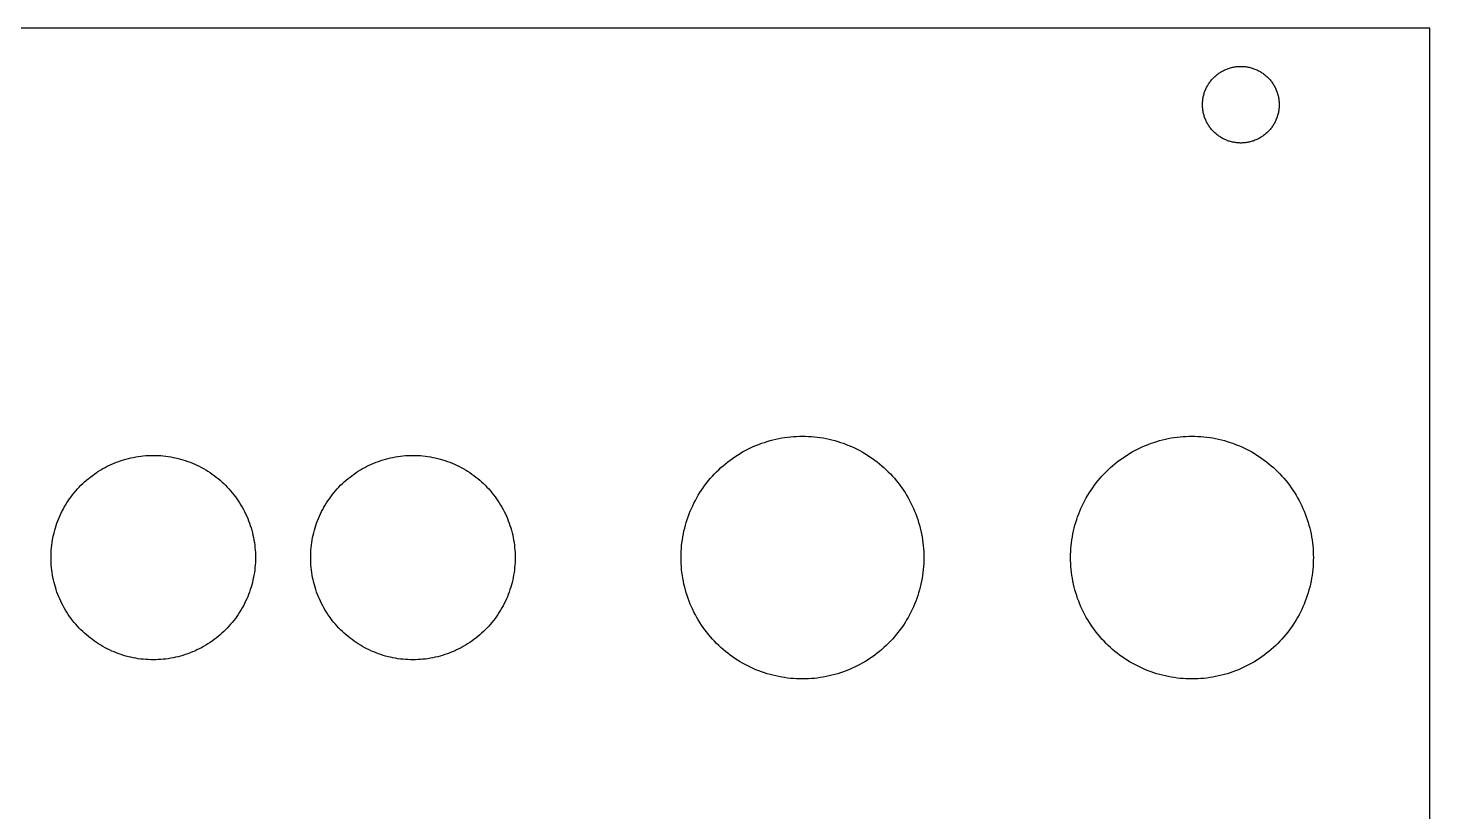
# Model space of a CAD drawing. Extents: x 8 to 190, y 0 to 129.
# Drawn here: x 135.6 to 190.5, y 98.1 to 128.8 of the extents above; entities that cross this region are included whole.
import ezdxf

# ---------------------------------------------------------------- set-up
doc = ezdxf.new("R2010")
doc.units = 0

msp = doc.modelspace()

# ---------------------------------------------------------------- linework, layer by layer
at = {"color": 34, "true_color": 0x008000}
for points in [[(7.93115, 0.254, 0), (190.471044, 0.254, 0), (190.471044, 128.754124, 0), (7.93115, 128.754124, 0), (7.93115, 0.254, 0)], [(181.571138, 125.753876, 0), (181.571646, 125.792738, 0), (181.57317, 125.831854, 0), (181.57571, 125.870716, 0), (181.579266, 125.909324, 0), (181.583838, 125.948186, 0), (181.589426, 125.98654, 0), (181.595776, 126.024894, 0), (181.603396, 126.063248, 0), (181.612032, 126.101348, 0), (181.62143, 126.13894, 0), (181.631844, 126.176532, 0), (181.643274, 126.213616, 0), (181.65572, 126.2507, 0), (181.669182, 126.287276, 0), (181.683406, 126.323344, 0), (181.698646, 126.359158, 0), (181.714902, 126.394718, 0), (181.73192, 126.42977, 0), (181.749954, 126.464314, 0), (181.769004, 126.49835, 0), (181.788562, 126.531878, 0), (181.80939, 126.564898, 0), (181.830726, 126.59741, 0), (181.853078, 126.629414, 0), (181.876192, 126.660656, 0), (181.900068, 126.69139, 0), (181.92496, 126.721362, 0), (181.95036, 126.750826, 0), (181.976776, 126.779528, 0), (182.0037, 126.807722, 0), (182.031386, 126.835154, 0), (182.059834, 126.861824, 0), (182.08879, 126.887478, 0), (182.118762, 126.912624, 0), (182.148988, 126.937008, 0), (182.179976, 126.96063, 0), (182.211726, 126.983236, 0), (182.243984, 127.005334, 0), (182.27675, 127.026162, 0), (182.310024, 127.046482, 0), (182.343806, 127.065786, 0), (182.378096, 127.084328, 0), (182.412894, 127.101854, 0), (182.4482, 127.118364, 0), (182.48376, 127.134112, 0), (182.519828, 127.148844, 0), (182.55615, 127.162814, 0), (182.59298, 127.175768, 0), (182.630064, 127.187706, 0), (182.667402, 127.198628, 0), (182.704994, 127.208534, 0), (182.74284, 127.217678, 0), (182.78094, 127.225552, 0), (182.819294, 127.232664, 0), (182.857648, 127.23876, 0), (182.89651, 127.24384, 0), (182.935118, 127.247904, 0), (182.97398, 127.250952, 0), (183.012842, 127.252984, 0), (183.051704, 127.254, 0), (183.09082, 127.254, 0), (183.129682, 127.252984, 0), (183.168544, 127.250952, 0), (183.207406, 127.247904, 0), (183.246014, 127.24384, 0), (183.284876, 127.23876, 0), (183.32323, 127.232664, 0), (183.361584, 127.225552, 0), (183.399684, 127.217678, 0), (183.43753, 127.208534, 0), (183.475122, 127.198628, 0), (183.51246, 127.187706, 0), (183.549544, 127.175768, 0), (183.586374, 127.162814, 0), (183.622696, 127.148844, 0), (183.658764, 127.134112, 0), (183.694324, 127.118364, 0), (183.72963, 127.101854, 0), (183.764428, 127.084328, 0), (183.798718, 127.065786, 0), (183.8325, 127.046482, 0), (183.865774, 127.026162, 0), (183.89854, 127.005334, 0), (183.930798, 126.983236, 0), (183.962548, 126.96063, 0), (183.993536, 126.937008, 0), (184.023762, 126.912624, 0), (184.053734, 126.887478, 0), (184.08269, 126.861824, 0), (184.111138, 126.835154, 0), (184.138824, 126.807722, 0), (184.165748, 126.779528, 0), (184.192164, 126.750826, 0), (184.217564, 126.721362, 0), (184.242456, 126.69139, 0), (184.266332, 126.660656, 0), (184.289446, 126.629414, 0), (184.311798, 126.59741, 0), (184.333134, 126.564898, 0), (184.353962, 126.531878, 0), (184.37352, 126.49835, 0), (184.39257, 126.464314, 0), (184.410604, 126.42977, 0), (184.427622, 126.394718, 0), (184.443878, 126.359158, 0), (184.459118, 126.323344, 0), (184.473342, 126.287276, 0), (184.486804, 126.2507, 0), (184.49925, 126.213616, 0), (184.51068, 126.176532, 0), (184.521094, 126.13894, 0), (184.530492, 126.101348, 0), (184.539128, 126.063248, 0), (184.546748, 126.024894, 0), (184.553098, 125.98654, 0), (184.558686, 125.948186, 0), (184.563258, 125.909324, 0), (184.566814, 125.870716, 0), (184.569354, 125.831854, 0), (184.570878, 125.792738, 0), (184.571386, 125.753876, 0), (184.570878, 125.715014, 0), (184.569354, 125.675898, 0), (184.566814, 125.637036, 0), (184.563258, 125.598428, 0), (184.558686, 125.559566, 0), (184.553098, 125.521212, 0), (184.546748, 125.482858, 0), (184.539128, 125.444504, 0), (184.530492, 125.406404, 0), (184.521094, 125.368812, 0), (184.51068, 125.33122, 0), (184.49925, 125.294136, 0), (184.486804, 125.257052, 0), (184.473342, 125.220476, 0), (184.459118, 125.184408, 0), (184.443878, 125.148594, 0), (184.427622, 125.113034, 0), (184.410604, 125.077982, 0), (184.39257, 125.043438, 0), (184.37352, 125.009402, 0), (184.353962, 124.975874, 0), (184.333134, 124.942854, 0), (184.311798, 124.910342, 0), (184.289446, 124.878338, 0), (184.266332, 124.847096, 0), (184.242456, 124.816362, 0), (184.217564, 124.78639, 0), (184.192164, 124.756926, 0), (184.165748, 124.728224, 0), (184.138824, 124.70003, 0), (184.111138, 124.672598, 0), (184.08269, 124.645928, 0), (184.053734, 124.620274, 0), (184.023762, 124.595128, 0), (183.993536, 124.570744, 0), (183.962548, 124.547122, 0), (183.930798, 124.524516, 0), (183.89854, 124.502418, 0), (183.865774, 124.48159, 0), (183.8325, 124.46127, 0), (183.798718, 124.441966, 0), (183.764428, 124.423424, 0), (183.72963, 124.405898, 0), (183.694324, 124.389388, 0), (183.658764, 124.37364, 0), (183.622696, 124.358908, 0), (183.586374, 124.344938, 0), (183.549544, 124.331984, 0), (183.51246, 124.320046, 0), (183.475122, 124.309124, 0), (183.43753, 124.299218, 0), (183.399684, 124.290074, 0), (183.361584, 124.2822, 0), (183.32323, 124.275088, 0), (183.284876, 124.268992, 0), (183.246014, 124.263912, 0), (183.207406, 124.259848, 0), (183.168544, 124.2568, 0), (183.129682, 124.254768, 0), (183.09082, 124.253752, 0), (183.051704, 124.253752, 0), (183.012842, 124.254768, 0), (182.97398, 124.2568, 0), (182.935118, 124.259848, 0), (182.89651, 124.263912, 0), (182.857648, 124.268992, 0), (182.819294, 124.275088, 0), (182.78094, 124.2822, 0), (182.74284, 124.290074, 0), (182.704994, 124.299218, 0), (182.667402, 124.309124, 0), (182.630064, 124.320046, 0), (182.59298, 124.331984, 0), (182.55615, 124.344938, 0), (182.519828, 124.358908, 0), (182.48376, 124.37364, 0), (182.4482, 124.389388, 0), (182.412894, 124.405898, 0), (182.378096, 124.423424, 0), (182.343806, 124.441966, 0), (182.310024, 124.46127, 0), (182.27675, 124.48159, 0), (182.243984, 124.502418, 0), (182.211726, 124.524516, 0), (182.179976, 124.547122, 0), (182.148988, 124.570744, 0), (182.118762, 124.595128, 0), (182.08879, 124.620274, 0), (182.059834, 124.645928, 0), (182.031386, 124.672598, 0), (182.0037, 124.70003, 0), (181.976776, 124.728224, 0), (181.95036, 124.756926, 0), (181.92496, 124.78639, 0), (181.900068, 124.816362, 0), (181.876192, 124.847096, 0), (181.853078, 124.878338, 0), (181.830726, 124.910342, 0), (181.80939, 124.942854, 0), (181.788562, 124.975874, 0), (181.769004, 125.009402, 0), (181.749954, 125.043438, 0), (181.73192, 125.077982, 0), (181.714902, 125.113034, 0), (181.698646, 125.148594, 0), (181.683406, 125.184408, 0), (181.669182, 125.220476, 0), (181.65572, 125.257052, 0), (181.643274, 125.294136, 0), (181.631844, 125.33122, 0), (181.62143, 125.368812, 0), (181.612032, 125.406404, 0), (181.603396, 125.444504, 0), (181.595776, 125.482858, 0), (181.589426, 125.521212, 0), (181.583838, 125.559566, 0), (181.579266, 125.598428, 0), (181.57571, 125.637036, 0), (181.57317, 125.675898, 0), (181.571646, 125.715014, 0), (181.571138, 125.753876, 0)], [(161.169096, 108.027978, 0), (161.17062, 108.144564, 0), (161.174938, 108.26115, 0), (161.18205, 108.377482, 0), (161.191956, 108.49356, 0), (161.20491, 108.609384, 0), (161.220404, 108.724954, 0), (161.238946, 108.840016, 0), (161.260282, 108.95457, 0), (161.284412, 109.068616, 0), (161.311336, 109.182154, 0), (161.341054, 109.29493, 0), (161.373566, 109.406944, 0), (161.408872, 109.517942, 0), (161.446718, 109.628178, 0), (161.487358, 109.737398, 0), (161.530792, 109.845856, 0), (161.576512, 109.95279, 0), (161.625026, 110.058962, 0), (161.676334, 110.16361, 0), (161.729928, 110.267242, 0), (161.786316, 110.36935, 0), (161.84499, 110.469934, 0), (161.90595, 110.569248, 0), (161.969704, 110.667038, 0), (162.03549, 110.76305, 0), (162.103816, 110.857538, 0), (162.174428, 110.950248, 0), (162.247326, 111.041434, 0), (162.322256, 111.130588, 0), (162.399472, 111.217964, 0), (162.478974, 111.303308, 0), (162.560254, 111.386874, 0), (162.64382, 111.468154, 0), (162.729164, 111.547656, 0), (162.81654, 111.624872, 0), (162.905694, 111.699802, 0), (162.99688, 111.7727, 0), (163.08959, 111.843312, 0), (163.184078, 111.911638, 0), (163.28009, 111.977424, 0), (163.37788, 112.041178, 0), (163.477194, 112.102138, 0), (163.577778, 112.160812, 0), (163.679886, 112.2172, 0), (163.783518, 112.270794, 0), (163.888166, 112.322102, 0), (163.994338, 112.370616, 0), (164.101272, 112.416336, 0), (164.20973, 112.45977, 0), (164.31895, 112.50041, 0), (164.429186, 112.538256, 0), (164.540184, 112.573562, 0), (164.652198, 112.606074, 0), (164.764974, 112.635792, 0), (164.878512, 112.662716, 0), (164.992558, 112.686846, 0), (165.107112, 112.708182, 0), (165.222174, 112.726724, 0), (165.337744, 112.742218, 0), (165.453568, 112.755172, 0), (165.569646, 112.765078, 0), (165.685978, 112.77219, 0), (165.802564, 112.776508, 0), (165.91915, 112.778032, 0), (166.035736, 112.776508, 0), (166.152322, 112.77219, 0), (166.268654, 112.765078, 0), (166.384732, 112.755172, 0), (166.500556, 112.742218, 0), (166.616126, 112.726724, 0), (166.731188, 112.708182, 0), (166.845742, 112.686846, 0), (166.959788, 112.662716, 0), (167.073326, 112.635792, 0), (167.186102, 112.606074, 0), (167.298116, 112.573562, 0), (167.409114, 112.538256, 0), (167.51935, 112.50041, 0), (167.62857, 112.45977, 0), (167.737028, 112.416336, 0), (167.843962, 112.370616, 0), (167.950134, 112.322102, 0), (168.054782, 112.270794, 0), (168.158414, 112.2172, 0), (168.260522, 112.160812, 0), (168.361106, 112.102138, 0), (168.46042, 112.041178, 0), (168.55821, 111.977424, 0), (168.654222, 111.911638, 0), (168.74871, 111.843312, 0), (168.84142, 111.7727, 0), (168.932606, 111.699802, 0), (169.02176, 111.624872, 0), (169.109136, 111.547656, 0), (169.19448, 111.468154, 0), (169.278046, 111.386874, 0), (169.359326, 111.303308, 0), (169.438828, 111.217964, 0), (169.516044, 111.130588, 0), (169.590974, 111.041434, 0), (169.663872, 110.950248, 0), (169.734484, 110.857538, 0), (169.80281, 110.76305, 0), (169.868596, 110.667038, 0), (169.93235, 110.569248, 0), (169.99331, 110.469934, 0), (170.051984, 110.36935, 0), (170.108372, 110.267242, 0), (170.161966, 110.16361, 0), (170.213274, 110.058962, 0), (170.261788, 109.95279, 0), (170.307508, 109.845856, 0), (170.350942, 109.737398, 0), (170.391582, 109.628178, 0), (170.429428, 109.517942, 0), (170.464734, 109.406944, 0), (170.497246, 109.29493, 0), (170.526964, 109.182154, 0), (170.553888, 109.068616, 0), (170.578018, 108.95457, 0), (170.599354, 108.840016, 0), (170.617896, 108.724954, 0), (170.63339, 108.609384, 0), (170.646344, 108.49356, 0), (170.65625, 108.377482, 0), (170.663362, 108.26115, 0), (170.66768, 108.144564, 0), (170.669204, 108.027978, 0), (170.66768, 107.911392, 0), (170.663362, 107.794806, 0), (170.65625, 107.678474, 0), (170.646344, 107.562396, 0), (170.63339, 107.446572, 0), (170.617896, 107.331002, 0), (170.599354, 107.21594, 0), (170.578018, 107.101386, 0), (170.553888, 106.98734, 0), (170.526964, 106.873802, 0), (170.497246, 106.761026, 0), (170.464734, 106.649012, 0), (170.429428, 106.538014, 0), (170.391582, 106.427778, 0), (170.350942, 106.318558, 0), (170.307508, 106.2101, 0), (170.261788, 106.103166, 0), (170.213274, 105.996994, 0), (170.161966, 105.892346, 0), (170.108372, 105.788714, 0), (170.051984, 105.686606, 0), (169.99331, 105.586022, 0), (169.93235, 105.486708, 0), (169.868596, 105.388918, 0), (169.80281, 105.292906, 0), (169.734484, 105.198418, 0), (169.663872, 105.105708, 0), (169.590974, 105.014522, 0), (169.516044, 104.925368, 0), (169.438828, 104.837992, 0), (169.359326, 104.752648, 0), (169.278046, 104.669082, 0), (169.19448, 104.587802, 0), (169.109136, 104.5083, 0), (169.02176, 104.431084, 0), (168.932606, 104.356154, 0), (168.84142, 104.283256, 0), (168.74871, 104.212644, 0), (168.654222, 104.144318, 0), (168.55821, 104.078532, 0), (168.46042, 104.014778, 0), (168.361106, 103.953818, 0), (168.260522, 103.895144, 0), (168.158414, 103.838756, 0), (168.054782, 103.785162, 0), (167.950134, 103.733854, 0), (167.843962, 103.68534, 0), (167.737028, 103.63962, 0), (167.62857, 103.596186, 0), (167.51935, 103.555546, 0), (167.409114, 103.5177, 0), (167.298116, 103.482394, 0), (167.186102, 103.449882, 0), (167.073326, 103.420164, 0), (166.959788, 103.39324, 0), (166.845742, 103.36911, 0), (166.731188, 103.347774, 0), (166.616126, 103.329232, 0), (166.500556, 103.313738, 0), (166.384732, 103.300784, 0), (166.268654, 103.290878, 0), (166.152322, 103.283766, 0), (166.035736, 103.279448, 0), (165.91915, 103.277924, 0), (165.802564, 103.279448, 0), (165.685978, 103.283766, 0), (165.569646, 103.290878, 0), (165.453568, 103.300784, 0), (165.337744, 103.313738, 0), (165.222174, 103.329232, 0), (165.107112, 103.347774, 0), (164.992558, 103.36911, 0), (164.878512, 103.39324, 0), (164.764974, 103.420164, 0), (164.652198, 103.449882, 0), (164.540184, 103.482394, 0), (164.429186, 103.5177, 0), (164.31895, 103.555546, 0), (164.20973, 103.596186, 0), (164.101272, 103.63962, 0), (163.994338, 103.68534, 0), (163.888166, 103.733854, 0), (163.783518, 103.785162, 0), (163.679886, 103.838756, 0), (163.577778, 103.895144, 0), (163.477194, 103.953818, 0), (163.37788, 104.014778, 0), (163.28009, 104.078532, 0), (163.184078, 104.144318, 0), (163.08959, 104.212644, 0), (162.99688, 104.283256, 0), (162.905694, 104.356154, 0), (162.81654, 104.431084, 0), (162.729164, 104.5083, 0), (162.64382, 104.587802, 0), (162.560254, 104.669082, 0), (162.478974, 104.752648, 0), (162.399472, 104.837992, 0), (162.322256, 104.925368, 0), (162.247326, 105.014522, 0), (162.174428, 105.105708, 0), (162.103816, 105.198418, 0), (162.03549, 105.292906, 0), (161.969704, 105.388918, 0), (161.90595, 105.486708, 0), (161.84499, 105.586022, 0), (161.786316, 105.686606, 0), (161.729928, 105.788714, 0), (161.676334, 105.892346, 0), (161.625026, 105.996994, 0), (161.576512, 106.103166, 0), (161.530792, 106.2101, 0), (161.487358, 106.318558, 0), (161.446718, 106.427778, 0), (161.408872, 106.538014, 0), (161.373566, 106.649012, 0), (161.341054, 106.761026, 0), (161.311336, 106.873802, 0), (161.284412, 106.98734, 0), (161.260282, 107.101386, 0), (161.238946, 107.21594, 0), (161.220404, 107.331002, 0), (161.20491, 107.446572, 0), (161.191956, 107.562396, 0), (161.18205, 107.678474, 0), (161.174938, 107.794806, 0), (161.17062, 107.911392, 0), (161.169096, 108.027978, 0)], [(176.409096, 108.027978, 0), (176.41062, 108.144564, 0), (176.414938, 108.26115, 0), (176.42205, 108.377482, 0), (176.431956, 108.49356, 0), (176.44491, 108.609384, 0), (176.460404, 108.724954, 0), (176.478946, 108.840016, 0), (176.500282, 108.95457, 0), (176.524412, 109.068616, 0), (176.551336, 109.182154, 0), (176.581054, 109.29493, 0), (176.613566, 109.406944, 0), (176.648872, 109.517942, 0), (176.686718, 109.628178, 0), (176.727358, 109.737398, 0), (176.770792, 109.845856, 0), (176.816512, 109.95279, 0), (176.865026, 110.058962, 0), (176.916334, 110.16361, 0), (176.969928, 110.267242, 0), (177.026316, 110.36935, 0), (177.08499, 110.469934, 0), (177.14595, 110.569248, 0), (177.209704, 110.667038, 0), (177.27549, 110.76305, 0), (177.343816, 110.857538, 0), (177.414428, 110.950248, 0), (177.487326, 111.041434, 0), (177.562256, 111.130588, 0), (177.639472, 111.217964, 0), (177.718974, 111.303308, 0), (177.800254, 111.386874, 0), (177.88382, 111.468154, 0), (177.969164, 111.547656, 0), (178.05654, 111.624872, 0), (178.145694, 111.699802, 0), (178.23688, 111.7727, 0), (178.32959, 111.843312, 0), (178.424078, 111.911638, 0), (178.52009, 111.977424, 0), (178.61788, 112.041178, 0), (178.717194, 112.102138, 0), (178.817778, 112.160812, 0), (178.919886, 112.2172, 0), (179.023518, 112.270794, 0), (179.128166, 112.322102, 0), (179.234338, 112.370616, 0), (179.341272, 112.416336, 0), (179.44973, 112.45977, 0), (179.55895, 112.50041, 0), (179.669186, 112.538256, 0), (179.780184, 112.573562, 0), (179.892198, 112.606074, 0), (180.004974, 112.635792, 0), (180.118512, 112.662716, 0), (180.232558, 112.686846, 0), (180.347112, 112.708182, 0), (180.462174, 112.726724, 0), (180.577744, 112.742218, 0), (180.693568, 112.755172, 0), (180.809646, 112.765078, 0), (180.925978, 112.77219, 0), (181.042564, 112.776508, 0), (181.15915, 112.778032, 0), (181.275736, 112.776508, 0), (181.392322, 112.77219, 0), (181.508654, 112.765078, 0), (181.624732, 112.755172, 0), (181.740556, 112.742218, 0), (181.856126, 112.726724, 0), (181.971188, 112.708182, 0), (182.085742, 112.686846, 0), (182.199788, 112.662716, 0), (182.313326, 112.635792, 0), (182.426102, 112.606074, 0), (182.538116, 112.573562, 0), (182.649114, 112.538256, 0), (182.75935, 112.50041, 0), (182.86857, 112.45977, 0), (182.977028, 112.416336, 0), (183.083962, 112.370616, 0), (183.190134, 112.322102, 0), (183.294782, 112.270794, 0), (183.398414, 112.2172, 0), (183.500522, 112.160812, 0), (183.601106, 112.102138, 0), (183.70042, 112.041178, 0), (183.79821, 111.977424, 0), (183.894222, 111.911638, 0), (183.98871, 111.843312, 0), (184.08142, 111.7727, 0), (184.172606, 111.699802, 0), (184.26176, 111.624872, 0), (184.349136, 111.547656, 0), (184.43448, 111.468154, 0), (184.518046, 111.386874, 0), (184.599326, 111.303308, 0), (184.678828, 111.217964, 0), (184.756044, 111.130588, 0), (184.830974, 111.041434, 0), (184.903872, 110.950248, 0), (184.974484, 110.857538, 0), (185.04281, 110.76305, 0), (185.108596, 110.667038, 0), (185.17235, 110.569248, 0), (185.23331, 110.469934, 0), (185.291984, 110.36935, 0), (185.348372, 110.267242, 0), (185.401966, 110.16361, 0), (185.453274, 110.058962, 0), (185.501788, 109.95279, 0), (185.547508, 109.845856, 0), (185.590942, 109.737398, 0), (185.631582, 109.628178, 0), (185.669428, 109.517942, 0), (185.704734, 109.406944, 0), (185.737246, 109.29493, 0), (185.766964, 109.182154, 0), (185.793888, 109.068616, 0), (185.818018, 108.95457, 0), (185.839354, 108.840016, 0), (185.857896, 108.724954, 0), (185.87339, 108.609384, 0), (185.886344, 108.49356, 0), (185.89625, 108.377482, 0), (185.903362, 108.26115, 0), (185.90768, 108.144564, 0), (185.909204, 108.027978, 0), (185.90768, 107.911392, 0), (185.903362, 107.794806, 0), (185.89625, 107.678474, 0), (185.886344, 107.562396, 0), (185.87339, 107.446572, 0), (185.857896, 107.331002, 0), (185.839354, 107.21594, 0), (185.818018, 107.101386, 0), (185.793888, 106.98734, 0), (185.766964, 106.873802, 0), (185.737246, 106.761026, 0), (185.704734, 106.649012, 0), (185.669428, 106.538014, 0), (185.631582, 106.427778, 0), (185.590942, 106.318558, 0), (185.547508, 106.2101, 0), (185.501788, 106.103166, 0), (185.453274, 105.996994, 0), (185.401966, 105.892346, 0), (185.348372, 105.788714, 0), (185.291984, 105.686606, 0), (185.23331, 105.586022, 0), (185.17235, 105.486708, 0), (185.108596, 105.388918, 0), (185.04281, 105.292906, 0), (184.974484, 105.198418, 0), (184.903872, 105.105708, 0), (184.830974, 105.014522, 0), (184.756044, 104.925368, 0), (184.678828, 104.837992, 0), (184.599326, 104.752648, 0), (184.518046, 104.669082, 0), (184.43448, 104.587802, 0), (184.349136, 104.5083, 0), (184.26176, 104.431084, 0), (184.172606, 104.356154, 0), (184.08142, 104.283256, 0), (183.98871, 104.212644, 0), (183.894222, 104.144318, 0), (183.79821, 104.078532, 0), (183.70042, 104.014778, 0), (183.601106, 103.953818, 0), (183.500522, 103.895144, 0), (183.398414, 103.838756, 0), (183.294782, 103.785162, 0), (183.190134, 103.733854, 0), (183.083962, 103.68534, 0), (182.977028, 103.63962, 0), (182.86857, 103.596186, 0), (182.75935, 103.555546, 0), (182.649114, 103.5177, 0), (182.538116, 103.482394, 0), (182.426102, 103.449882, 0), (182.313326, 103.420164, 0), (182.199788, 103.39324, 0), (182.085742, 103.36911, 0), (181.971188, 103.347774, 0), (181.856126, 103.329232, 0), (181.740556, 103.313738, 0), (181.624732, 103.300784, 0), (181.508654, 103.290878, 0), (181.392322, 103.283766, 0), (181.275736, 103.279448, 0), (181.15915, 103.277924, 0), (181.042564, 103.279448, 0), (180.925978, 103.283766, 0), (180.809646, 103.290878, 0), (180.693568, 103.300784, 0), (180.577744, 103.313738, 0), (180.462174, 103.329232, 0), (180.347112, 103.347774, 0), (180.232558, 103.36911, 0), (180.118512, 103.39324, 0), (180.004974, 103.420164, 0), (179.892198, 103.449882, 0), (179.780184, 103.482394, 0), (179.669186, 103.5177, 0), (179.55895, 103.555546, 0), (179.44973, 103.596186, 0), (179.341272, 103.63962, 0), (179.234338, 103.68534, 0), (179.128166, 103.733854, 0), (179.023518, 103.785162, 0), (178.919886, 103.838756, 0), (178.817778, 103.895144, 0), (178.717194, 103.953818, 0), (178.61788, 104.014778, 0), (178.52009, 104.078532, 0), (178.424078, 104.144318, 0), (178.32959, 104.212644, 0), (178.23688, 104.283256, 0), (178.145694, 104.356154, 0), (178.05654, 104.431084, 0), (177.969164, 104.5083, 0), (177.88382, 104.587802, 0), (177.800254, 104.669082, 0), (177.718974, 104.752648, 0), (177.639472, 104.837992, 0), (177.562256, 104.925368, 0), (177.487326, 105.014522, 0), (177.414428, 105.105708, 0), (177.343816, 105.198418, 0), (177.27549, 105.292906, 0), (177.209704, 105.388918, 0), (177.14595, 105.486708, 0), (177.08499, 105.586022, 0), (177.026316, 105.686606, 0), (176.969928, 105.788714, 0), (176.916334, 105.892346, 0), (176.865026, 105.996994, 0), (176.816512, 106.103166, 0), (176.770792, 106.2101, 0), (176.727358, 106.318558, 0), (176.686718, 106.427778, 0), (176.648872, 106.538014, 0), (176.613566, 106.649012, 0), (176.581054, 106.761026, 0), (176.551336, 106.873802, 0), (176.524412, 106.98734, 0), (176.500282, 107.101386, 0), (176.478946, 107.21594, 0), (176.460404, 107.331002, 0), (176.44491, 107.446572, 0), (176.431956, 107.562396, 0), (176.42205, 107.678474, 0), (176.414938, 107.794806, 0), (176.41062, 107.911392, 0), (176.409096, 108.027978, 0)], [(136.519158, 108.027978, 0), (136.520428, 108.126022, 0), (136.523984, 108.22432, 0), (136.53008, 108.32211, 0), (136.538462, 108.420154, 0), (136.54913, 108.51769, 0), (136.562338, 108.614972, 0), (136.578086, 108.711746, 0), (136.59612, 108.808266, 0), (136.61644, 108.904278, 0), (136.639046, 108.999782, 0), (136.663938, 109.094778, 0), (136.69137, 109.189012, 0), (136.721088, 109.282738, 0), (136.753092, 109.375448, 0), (136.787128, 109.46765, 0), (136.823704, 109.558582, 0), (136.862312, 109.649006, 0), (136.903206, 109.73816, 0), (136.946386, 109.826298, 0), (136.991598, 109.913674, 0), (137.038842, 109.999526, 0), (137.088118, 110.084362, 0), (137.13968, 110.167928, 0), (137.193274, 110.250224, 0), (137.2489, 110.33125, 0), (137.306304, 110.410752, 0), (137.36574, 110.488984, 0), (137.427208, 110.565438, 0), (137.4902, 110.640622, 0), (137.555478, 110.714282, 0), (137.62228, 110.786164, 0), (137.690606, 110.856522, 0), (137.760964, 110.924848, 0), (137.832846, 110.99165, 0), (137.906506, 111.056928, 0), (137.98169, 111.11992, 0), (138.058144, 111.181388, 0), (138.136376, 111.240824, 0), (138.215878, 111.298228, 0), (138.296904, 111.353854, 0), (138.3792, 111.407448, 0), (138.462766, 111.45901, 0), (138.547602, 111.508286, 0), (138.633454, 111.55553, 0), (138.72083, 111.600742, 0), (138.808968, 111.643922, 0), (138.898122, 111.684816, 0), (138.988546, 111.723424, 0), (139.079478, 111.76, 0), (139.17168, 111.794036, 0), (139.26439, 111.82604, 0), (139.358116, 111.855758, 0), (139.45235, 111.88319, 0), (139.547346, 111.908082, 0), (139.64285, 111.930688, 0), (139.738862, 111.951008, 0), (139.835382, 111.969042, 0), (139.932156, 111.98479, 0), (140.029438, 111.997998, 0), (140.126974, 112.008666, 0), (140.225018, 112.017048, 0), (140.322808, 112.023144, 0), (140.421106, 112.0267, 0), (140.51915, 112.02797, 0), (140.617194, 112.0267, 0), (140.715492, 112.023144, 0), (140.813282, 112.017048, 0), (140.911326, 112.008666, 0), (141.008862, 111.997998, 0), (141.106144, 111.98479, 0), (141.202918, 111.969042, 0), (141.299438, 111.951008, 0), (141.39545, 111.930688, 0), (141.490954, 111.908082, 0), (141.58595, 111.88319, 0), (141.680184, 111.855758, 0), (141.77391, 111.82604, 0), (141.86662, 111.794036, 0), (141.958822, 111.76, 0), (142.049754, 111.723424, 0), (142.140178, 111.684816, 0), (142.229332, 111.643922, 0), (142.31747, 111.600742, 0), (142.404846, 111.55553, 0), (142.490698, 111.508286, 0), (142.575534, 111.45901, 0), (142.6591, 111.407448, 0), (142.741396, 111.353854, 0), (142.822422, 111.298228, 0), (142.901924, 111.240824, 0), (142.980156, 111.181388, 0), (143.05661, 111.11992, 0), (143.131794, 111.056928, 0), (143.205454, 110.99165, 0), (143.277336, 110.924848, 0), (143.347694, 110.856522, 0), (143.41602, 110.786164, 0), (143.482822, 110.714282, 0), (143.5481, 110.640622, 0), (143.611092, 110.565438, 0), (143.67256, 110.488984, 0), (143.731996, 110.410752, 0), (143.7894, 110.33125, 0), (143.845026, 110.250224, 0), (143.89862, 110.167928, 0), (143.950182, 110.084362, 0), (143.999458, 109.999526, 0), (144.046702, 109.913674, 0), (144.091914, 109.826298, 0), (144.135094, 109.73816, 0), (144.175988, 109.649006, 0), (144.214596, 109.558582, 0), (144.251172, 109.46765, 0), (144.285208, 109.375448, 0), (144.317212, 109.282738, 0), (144.34693, 109.189012, 0), (144.374362, 109.094778, 0), (144.399254, 108.999782, 0), (144.42186, 108.904278, 0), (144.44218, 108.808266, 0), (144.460214, 108.711746, 0), (144.475962, 108.614972, 0), (144.48917, 108.51769, 0), (144.499838, 108.420154, 0), (144.50822, 108.32211, 0), (144.514316, 108.22432, 0), (144.517872, 108.126022, 0), (144.519142, 108.027978, 0), (144.517872, 107.929934, 0), (144.514316, 107.831636, 0), (144.50822, 107.733846, 0), (144.499838, 107.635802, 0), (144.48917, 107.538266, 0), (144.475962, 107.440984, 0), (144.460214, 107.34421, 0), (144.44218, 107.24769, 0), (144.42186, 107.151678, 0), (144.399254, 107.056174, 0), (144.374362, 106.961178, 0), (144.34693, 106.866944, 0), (144.317212, 106.773218, 0), (144.285208, 106.680508, 0), (144.251172, 106.588306, 0), (144.214596, 106.497374, 0), (144.175988, 106.40695, 0), (144.135094, 106.317796, 0), (144.091914, 106.229658, 0), (144.046702, 106.142282, 0), (143.999458, 106.05643, 0), (143.950182, 105.971594, 0), (143.89862, 105.888028, 0), (143.845026, 105.805732, 0), (143.7894, 105.724706, 0), (143.731996, 105.645204, 0), (143.67256, 105.566972, 0), (143.611092, 105.490518, 0), (143.5481, 105.415334, 0), (143.482822, 105.341674, 0), (143.41602, 105.269792, 0), (143.347694, 105.199434, 0), (143.277336, 105.131108, 0), (143.205454, 105.064306, 0), (143.131794, 104.999028, 0), (143.05661, 104.936036, 0), (142.980156, 104.874568, 0), (142.901924, 104.815132, 0), (142.822422, 104.757728, 0), (142.741396, 104.702102, 0), (142.6591, 104.648508, 0), (142.575534, 104.596946, 0), (142.490698, 104.54767, 0), (142.404846, 104.500426, 0), (142.31747, 104.455214, 0), (142.229332, 104.412034, 0), (142.140178, 104.37114, 0), (142.049754, 104.332532, 0), (141.958822, 104.295956, 0), (141.86662, 104.26192, 0), (141.77391, 104.229916, 0), (141.680184, 104.200198, 0), (141.58595, 104.172766, 0), (141.490954, 104.147874, 0), (141.39545, 104.125268, 0), (141.299438, 104.104948, 0), (141.202918, 104.086914, 0), (141.106144, 104.071166, 0), (141.008862, 104.057958, 0), (140.911326, 104.04729, 0), (140.813282, 104.038908, 0), (140.715492, 104.032812, 0), (140.617194, 104.029256, 0), (140.51915, 104.027986, 0), (140.421106, 104.029256, 0), (140.322808, 104.032812, 0), (140.225018, 104.038908, 0), (140.126974, 104.04729, 0), (140.029438, 104.057958, 0), (139.932156, 104.071166, 0), (139.835382, 104.086914, 0), (139.738862, 104.104948, 0), (139.64285, 104.125268, 0), (139.547346, 104.147874, 0), (139.45235, 104.172766, 0), (139.358116, 104.200198, 0), (139.26439, 104.229916, 0), (139.17168, 104.26192, 0), (139.079478, 104.295956, 0), (138.988546, 104.332532, 0), (138.898122, 104.37114, 0), (138.808968, 104.412034, 0), (138.72083, 104.455214, 0), (138.633454, 104.500426, 0), (138.547602, 104.54767, 0), (138.462766, 104.596946, 0), (138.3792, 104.648508, 0), (138.296904, 104.702102, 0), (138.215878, 104.757728, 0), (138.136376, 104.815132, 0), (138.058144, 104.874568, 0), (137.98169, 104.936036, 0), (137.906506, 104.999028, 0), (137.832846, 105.064306, 0), (137.760964, 105.131108, 0), (137.690606, 105.199434, 0), (137.62228, 105.269792, 0), (137.555478, 105.341674, 0), (137.4902, 105.415334, 0), (137.427208, 105.490518, 0), (137.36574, 105.566972, 0), (137.306304, 105.645204, 0), (137.2489, 105.724706, 0), (137.193274, 105.805732, 0), (137.13968, 105.888028, 0), (137.088118, 105.971594, 0), (137.038842, 106.05643, 0), (136.991598, 106.142282, 0), (136.946386, 106.229658, 0), (136.903206, 106.317796, 0), (136.862312, 106.40695, 0), (136.823704, 106.497374, 0), (136.787128, 106.588306, 0), (136.753092, 106.680508, 0), (136.721088, 106.773218, 0), (136.69137, 106.866944, 0), (136.663938, 106.961178, 0), (136.639046, 107.056174, 0), (136.61644, 107.151678, 0), (136.59612, 107.24769, 0), (136.578086, 107.34421, 0), (136.562338, 107.440984, 0), (136.54913, 107.538266, 0), (136.538462, 107.635802, 0), (136.53008, 107.733846, 0), (136.523984, 107.831636, 0), (136.520428, 107.929934, 0), (136.519158, 108.027978, 0)], [(146.679158, 108.027978, 0), (146.680428, 108.126022, 0), (146.683984, 108.22432, 0), (146.69008, 108.32211, 0), (146.698462, 108.420154, 0), (146.70913, 108.51769, 0), (146.722338, 108.614972, 0), (146.738086, 108.711746, 0), (146.75612, 108.808266, 0), (146.77644, 108.904278, 0), (146.799046, 108.999782, 0), (146.823938, 109.094778, 0), (146.85137, 109.189012, 0), (146.881088, 109.282738, 0), (146.913092, 109.375448, 0), (146.947128, 109.46765, 0), (146.983704, 109.558582, 0), (147.022312, 109.649006, 0), (147.063206, 109.73816, 0), (147.106386, 109.826298, 0), (147.151598, 109.913674, 0), (147.198842, 109.999526, 0), (147.248118, 110.084362, 0), (147.29968, 110.167928, 0), (147.353274, 110.250224, 0), (147.4089, 110.33125, 0), (147.466304, 110.410752, 0), (147.52574, 110.488984, 0), (147.587208, 110.565438, 0), (147.6502, 110.640622, 0), (147.715478, 110.714282, 0), (147.78228, 110.786164, 0), (147.850606, 110.856522, 0), (147.920964, 110.924848, 0), (147.992846, 110.99165, 0), (148.066506, 111.056928, 0), (148.14169, 111.11992, 0), (148.218144, 111.181388, 0), (148.296376, 111.240824, 0), (148.375878, 111.298228, 0), (148.456904, 111.353854, 0), (148.5392, 111.407448, 0), (148.622766, 111.45901, 0), (148.707602, 111.508286, 0), (148.793454, 111.55553, 0), (148.88083, 111.600742, 0), (148.968968, 111.643922, 0), (149.058122, 111.684816, 0), (149.148546, 111.723424, 0), (149.239478, 111.76, 0), (149.33168, 111.794036, 0), (149.42439, 111.82604, 0), (149.518116, 111.855758, 0), (149.61235, 111.88319, 0), (149.707346, 111.908082, 0), (149.80285, 111.930688, 0), (149.898862, 111.951008, 0), (149.995382, 111.969042, 0), (150.092156, 111.98479, 0), (150.189438, 111.997998, 0), (150.286974, 112.008666, 0), (150.385018, 112.017048, 0), (150.482808, 112.023144, 0), (150.581106, 112.0267, 0), (150.67915, 112.02797, 0), (150.777194, 112.0267, 0), (150.875492, 112.023144, 0), (150.973282, 112.017048, 0), (151.071326, 112.008666, 0), (151.168862, 111.997998, 0), (151.266144, 111.98479, 0), (151.362918, 111.969042, 0), (151.459438, 111.951008, 0), (151.55545, 111.930688, 0), (151.650954, 111.908082, 0), (151.74595, 111.88319, 0), (151.840184, 111.855758, 0), (151.93391, 111.82604, 0), (152.02662, 111.794036, 0), (152.118822, 111.76, 0), (152.209754, 111.723424, 0), (152.300178, 111.684816, 0), (152.389332, 111.643922, 0), (152.47747, 111.600742, 0), (152.564846, 111.55553, 0), (152.650698, 111.508286, 0), (152.735534, 111.45901, 0), (152.8191, 111.407448, 0), (152.901396, 111.353854, 0), (152.982422, 111.298228, 0), (153.061924, 111.240824, 0), (153.140156, 111.181388, 0), (153.21661, 111.11992, 0), (153.291794, 111.056928, 0), (153.365454, 110.99165, 0), (153.437336, 110.924848, 0), (153.507694, 110.856522, 0), (153.57602, 110.786164, 0), (153.642822, 110.714282, 0), (153.7081, 110.640622, 0), (153.771092, 110.565438, 0), (153.83256, 110.488984, 0), (153.891996, 110.410752, 0), (153.9494, 110.33125, 0), (154.005026, 110.250224, 0), (154.05862, 110.167928, 0), (154.110182, 110.084362, 0), (154.159458, 109.999526, 0), (154.206702, 109.913674, 0), (154.251914, 109.826298, 0), (154.295094, 109.73816, 0), (154.335988, 109.649006, 0), (154.374596, 109.558582, 0), (154.411172, 109.46765, 0), (154.445208, 109.375448, 0), (154.477212, 109.282738, 0), (154.50693, 109.189012, 0), (154.534362, 109.094778, 0), (154.559254, 108.999782, 0), (154.58186, 108.904278, 0), (154.60218, 108.808266, 0), (154.620214, 108.711746, 0), (154.635962, 108.614972, 0), (154.64917, 108.51769, 0), (154.659838, 108.420154, 0), (154.66822, 108.32211, 0), (154.674316, 108.22432, 0), (154.677872, 108.126022, 0), (154.679142, 108.027978, 0), (154.677872, 107.929934, 0), (154.674316, 107.831636, 0), (154.66822, 107.733846, 0), (154.659838, 107.635802, 0), (154.64917, 107.538266, 0), (154.635962, 107.440984, 0), (154.620214, 107.34421, 0), (154.60218, 107.24769, 0), (154.58186, 107.151678, 0), (154.559254, 107.056174, 0), (154.534362, 106.961178, 0), (154.50693, 106.866944, 0), (154.477212, 106.773218, 0), (154.445208, 106.680508, 0), (154.411172, 106.588306, 0), (154.374596, 106.497374, 0), (154.335988, 106.40695, 0), (154.295094, 106.317796, 0), (154.251914, 106.229658, 0), (154.206702, 106.142282, 0), (154.159458, 106.05643, 0), (154.110182, 105.971594, 0), (154.05862, 105.888028, 0), (154.005026, 105.805732, 0), (153.9494, 105.724706, 0), (153.891996, 105.645204, 0), (153.83256, 105.566972, 0), (153.771092, 105.490518, 0), (153.7081, 105.415334, 0), (153.642822, 105.341674, 0), (153.57602, 105.269792, 0), (153.507694, 105.199434, 0), (153.437336, 105.131108, 0), (153.365454, 105.064306, 0), (153.291794, 104.999028, 0), (153.21661, 104.936036, 0), (153.140156, 104.874568, 0), (153.061924, 104.815132, 0), (152.982422, 104.757728, 0), (152.901396, 104.702102, 0), (152.8191, 104.648508, 0), (152.735534, 104.596946, 0), (152.650698, 104.54767, 0), (152.564846, 104.500426, 0), (152.47747, 104.455214, 0), (152.389332, 104.412034, 0), (152.300178, 104.37114, 0), (152.209754, 104.332532, 0), (152.118822, 104.295956, 0), (152.02662, 104.26192, 0), (151.93391, 104.229916, 0), (151.840184, 104.200198, 0), (151.74595, 104.172766, 0), (151.650954, 104.147874, 0), (151.55545, 104.125268, 0), (151.459438, 104.104948, 0), (151.362918, 104.086914, 0), (151.266144, 104.071166, 0), (151.168862, 104.057958, 0), (151.071326, 104.04729, 0), (150.973282, 104.038908, 0), (150.875492, 104.032812, 0), (150.777194, 104.029256, 0), (150.67915, 104.027986, 0), (150.581106, 104.029256, 0), (150.482808, 104.032812, 0), (150.385018, 104.038908, 0), (150.286974, 104.04729, 0), (150.189438, 104.057958, 0), (150.092156, 104.071166, 0), (149.995382, 104.086914, 0), (149.898862, 104.104948, 0), (149.80285, 104.125268, 0), (149.707346, 104.147874, 0), (149.61235, 104.172766, 0), (149.518116, 104.200198, 0), (149.42439, 104.229916, 0), (149.33168, 104.26192, 0), (149.239478, 104.295956, 0), (149.148546, 104.332532, 0), (149.058122, 104.37114, 0), (148.968968, 104.412034, 0), (148.88083, 104.455214, 0), (148.793454, 104.500426, 0), (148.707602, 104.54767, 0), (148.622766, 104.596946, 0), (148.5392, 104.648508, 0), (148.456904, 104.702102, 0), (148.375878, 104.757728, 0), (148.296376, 104.815132, 0), (148.218144, 104.874568, 0), (148.14169, 104.936036, 0), (148.066506, 104.999028, 0), (147.992846, 105.064306, 0), (147.920964, 105.131108, 0), (147.850606, 105.199434, 0), (147.78228, 105.269792, 0), (147.715478, 105.341674, 0), (147.6502, 105.415334, 0), (147.587208, 105.490518, 0), (147.52574, 105.566972, 0), (147.466304, 105.645204, 0), (147.4089, 105.724706, 0), (147.353274, 105.805732, 0), (147.29968, 105.888028, 0), (147.248118, 105.971594, 0), (147.198842, 106.05643, 0), (147.151598, 106.142282, 0), (147.106386, 106.229658, 0), (147.063206, 106.317796, 0), (147.022312, 106.40695, 0), (146.983704, 106.497374, 0), (146.947128, 106.588306, 0), (146.913092, 106.680508, 0), (146.881088, 106.773218, 0), (146.85137, 106.866944, 0), (146.823938, 106.961178, 0), (146.799046, 107.056174, 0), (146.77644, 107.151678, 0), (146.75612, 107.24769, 0), (146.738086, 107.34421, 0), (146.722338, 107.440984, 0), (146.70913, 107.538266, 0), (146.698462, 107.635802, 0), (146.69008, 107.733846, 0), (146.683984, 107.831636, 0), (146.680428, 107.929934, 0), (146.679158, 108.027978, 0)]]:
    msp.add_polyline3d(points, close=True, dxfattribs=at)

doc.saveas('drawing.dxf')
